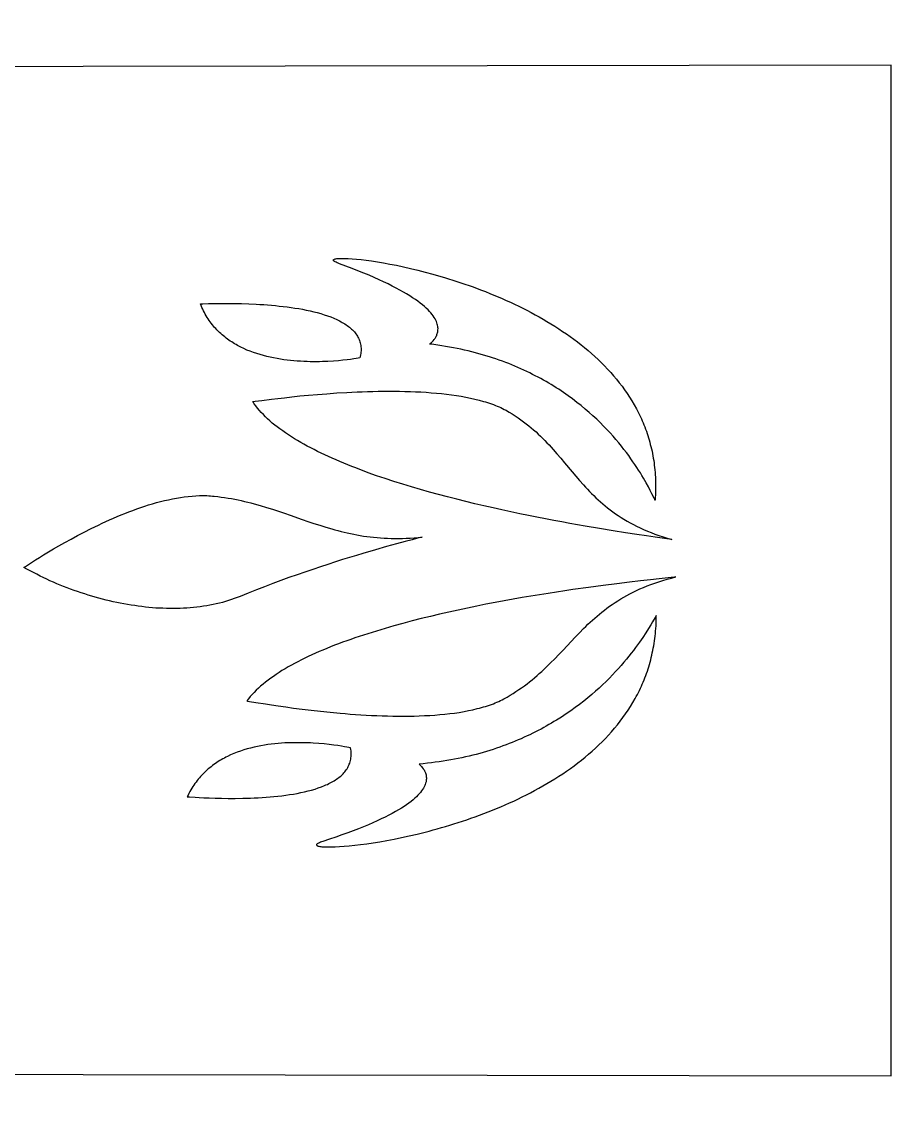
# Model space of a CAD drawing. Extents: x 3.2 to 84.5, y 37.4 to 61.3.
# Drawn here: x 75.75 to 84.46, y 37.45 to 48.45 of the extents above; entities that cross this region are included whole.
import ezdxf

# ---------------------------------------------------------------- set-up
doc = ezdxf.new("R2010")
doc.units = 0
doc.layers.add('IMPORT_-_LAMP', color=18, linetype='CONTINUOUS')

msp = doc.modelspace()

# ---------------------------------------------------------------- linework, layer by layer
at = {"layer": 'IMPORT_-_LAMP'}
for points in [[(3.465, 37.448), (23.465, 37.448), (23.715, 37.448), (23.715, 37.916), (43.965, 37.916), (43.965, 37.448), (64.214, 37.448), (64.214, 37.916), (84.465, 37.88), (84.465, 48.016), (64.214, 47.98), (64.215, 48.448), (43.965, 48.448), (43.965, 47.98), (23.715, 47.98), (23.715, 48.448), (3.465, 48.448), (3.465, 45.148), (3.465, 40.748)], [(79.839, 45.218), (79.839, 45.218), (79.84, 45.219), (79.843, 45.223), (79.856, 45.234), (79.864, 45.242), (79.873, 45.251), (79.883, 45.263), (79.887, 45.269), (79.892, 45.275), (79.897, 45.282), (79.901, 45.289), (79.905, 45.297), (79.909, 45.305), (79.912, 45.314), (79.915, 45.323), (79.918, 45.332), (79.92, 45.341), (79.922, 45.351), (79.922, 45.362), (79.923, 45.373), (79.922, 45.384), (79.921, 45.395), (79.918, 45.407), (79.915, 45.419), (79.911, 45.432), (79.906, 45.445), (79.9, 45.458), (79.893, 45.472), (79.884, 45.486), (79.874, 45.5), (79.863, 45.515), (79.851, 45.53), (79.837, 45.546), (79.822, 45.562), (79.805, 45.578), (79.786, 45.595), (79.766, 45.612), (79.744, 45.629), (79.721, 45.647), (79.696, 45.665), (79.668, 45.683), (79.639, 45.702), (79.608, 45.721), (79.575, 45.74), (79.54, 45.76), (79.503, 45.78), (79.463, 45.8), (79.421, 45.821), (79.377, 45.842), (79.331, 45.864), (79.282, 45.885), (79.231, 45.908), (79.177, 45.93), (79.12, 45.953), (79.061, 45.976), (78.999, 45.999), (78.935, 46.023), (78.922, 46.028), (78.91, 46.033), (78.9, 46.038), (78.892, 46.042), (78.885, 46.046), (78.88, 46.05), (78.876, 46.054), (78.874, 46.057), (78.874, 46.059), (78.874, 46.06), (78.874, 46.062), (78.874, 46.063), (78.875, 46.064), (78.876, 46.066), (78.88, 46.068), (78.885, 46.07), (78.891, 46.072), (78.898, 46.074), (78.907, 46.075), (78.917, 46.077), (78.928, 46.077), (78.941, 46.078), (78.954, 46.078), (78.985, 46.078), (79.02, 46.077), (79.06, 46.074), (79.104, 46.071), (79.151, 46.066), (79.202, 46.059), (79.257, 46.052), (79.315, 46.043), (79.375, 46.032), (79.439, 46.021), (79.506, 46.008), (79.575, 45.993), (79.646, 45.977), (79.719, 45.959), (79.794, 45.94), (79.871, 45.919), (79.95, 45.897), (79.989, 45.885), (80.029, 45.873), (80.07, 45.86), (80.11, 45.847), (80.151, 45.834), (80.192, 45.82), (80.233, 45.805), (80.274, 45.791), (80.316, 45.775), (80.357, 45.76), (80.399, 45.744), (80.441, 45.727), (80.482, 45.71), (80.524, 45.692), (80.566, 45.674), (80.607, 45.656), (80.649, 45.637), (80.69, 45.618), (80.731, 45.598), (80.773, 45.577), (80.814, 45.557), (80.855, 45.535), (80.895, 45.513), (80.935, 45.491), (80.976, 45.468), (81.015, 45.445), (81.055, 45.421), (81.094, 45.397), (81.133, 45.372), (81.171, 45.346), (81.209, 45.321), (81.247, 45.294), (81.284, 45.267), (81.32, 45.24), (81.356, 45.211), (81.392, 45.183), (81.427, 45.154), (81.461, 45.124), (81.495, 45.094), (81.528, 45.063), (81.561, 45.031), (81.592, 44.999), (81.623, 44.967), (81.654, 44.934), (81.683, 44.9), (81.712, 44.866), (81.74, 44.831), (81.767, 44.796), (81.793, 44.759), (81.819, 44.723), (81.843, 44.686), (81.867, 44.648), (81.889, 44.609), (81.911, 44.57), (81.932, 44.53), (81.941, 44.51), (81.951, 44.49), (81.961, 44.47), (81.97, 44.449), (81.978, 44.428), (81.987, 44.408), (81.995, 44.387), (82.003, 44.365), (82.011, 44.344), (82.019, 44.323), (82.026, 44.301), (82.033, 44.279), (82.039, 44.257), (82.045, 44.235), (82.051, 44.213), (82.057, 44.19), (82.062, 44.168), (82.068, 44.145), (82.072, 44.122), (82.077, 44.099), (82.081, 44.075), (82.085, 44.052), (82.088, 44.028), (82.091, 44.004), (82.094, 43.981), (82.096, 43.956), (82.099, 43.932), (82.1, 43.908), (82.102, 43.883), (82.103, 43.858), (82.104, 43.833), (82.104, 43.808), (82.104, 43.783), (82.104, 43.757), (82.103, 43.732), (82.102, 43.706), (82.1, 43.68), (82.099, 43.654), (82.097, 43.655), (82.095, 43.659), (82.089, 43.672), (82.067, 43.717), (82.051, 43.749), (82.031, 43.786), (82.008, 43.828), (81.995, 43.851), (81.982, 43.875), (81.967, 43.9), (81.951, 43.926), (81.934, 43.953), (81.916, 43.981), (81.897, 44.01), (81.877, 44.039), (81.856, 44.069), (81.834, 44.1), (81.811, 44.131), (81.786, 44.163), (81.761, 44.195), (81.734, 44.228), (81.706, 44.261), (81.677, 44.295), (81.647, 44.329), (81.615, 44.363), (81.582, 44.397), (81.548, 44.431), (81.513, 44.465), (81.476, 44.499), (81.438, 44.533), (81.398, 44.567), (81.357, 44.601), (81.315, 44.634), (81.272, 44.668), (81.227, 44.7), (81.204, 44.717), (81.18, 44.733), (81.156, 44.749), (81.132, 44.765), (81.108, 44.781), (81.083, 44.796), (81.058, 44.812), (81.032, 44.827), (81.006, 44.842), (80.979, 44.857), (80.953, 44.872), (80.925, 44.887), (80.898, 44.901), (80.87, 44.915), (80.842, 44.93), (80.813, 44.943), (80.784, 44.957), (80.754, 44.97), (80.724, 44.984), (80.694, 44.997), (80.663, 45.009), (80.632, 45.022), (80.601, 45.034), (80.569, 45.046), (80.536, 45.058), (80.503, 45.069), (80.47, 45.08), (80.437, 45.091), (80.403, 45.101), (80.368, 45.111), (80.333, 45.121), (80.298, 45.131), (80.262, 45.14), (80.226, 45.149), (80.189, 45.158), (80.152, 45.166), (80.115, 45.174), (80.077, 45.181), (80.038, 45.188), (79.999, 45.195), (79.96, 45.201), (79.92, 45.207), (79.88, 45.213)], [(79.839, 45.218), (79.839, 45.218), (79.84, 45.219), (79.843, 45.223), (79.856, 45.234), (79.864, 45.242), (79.873, 45.251), (79.883, 45.263), (79.887, 45.269), (79.892, 45.275), (79.897, 45.282), (79.901, 45.289), (79.905, 45.297), (79.909, 45.305), (79.912, 45.314), (79.915, 45.323), (79.918, 45.332), (79.92, 45.341), (79.922, 45.351), (79.922, 45.362), (79.923, 45.373), (79.922, 45.384), (79.921, 45.395), (79.918, 45.407), (79.915, 45.419), (79.911, 45.432), (79.906, 45.445), (79.9, 45.458), (79.893, 45.472), (79.884, 45.486), (79.874, 45.5), (79.863, 45.515), (79.851, 45.53), (79.837, 45.546), (79.822, 45.562), (79.805, 45.578), (79.786, 45.595), (79.766, 45.612), (79.744, 45.629), (79.721, 45.647), (79.696, 45.665), (79.668, 45.683), (79.639, 45.702), (79.608, 45.721), (79.575, 45.74), (79.54, 45.76), (79.503, 45.78), (79.463, 45.8), (79.421, 45.821), (79.377, 45.842), (79.331, 45.864), (79.282, 45.885), (79.231, 45.908), (79.177, 45.93), (79.12, 45.953), (79.061, 45.976), (78.999, 45.999), (78.935, 46.023), (78.922, 46.028), (78.91, 46.033), (78.9, 46.038), (78.892, 46.042), (78.885, 46.046), (78.88, 46.05), (78.876, 46.054), (78.874, 46.057), (78.874, 46.059), (78.874, 46.06), (78.874, 46.062), (78.874, 46.063), (78.875, 46.064), (78.876, 46.066), (78.88, 46.068), (78.885, 46.07), (78.891, 46.072), (78.898, 46.074), (78.907, 46.075), (78.917, 46.077), (78.928, 46.077), (78.941, 46.078), (78.954, 46.078), (78.985, 46.078), (79.02, 46.077), (79.06, 46.074), (79.104, 46.071), (79.151, 46.066), (79.202, 46.059), (79.257, 46.052), (79.315, 46.043), (79.375, 46.032), (79.439, 46.021), (79.506, 46.008), (79.575, 45.993), (79.646, 45.977), (79.719, 45.959), (79.794, 45.94), (79.871, 45.919), (79.95, 45.897), (79.989, 45.885), (80.029, 45.873), (80.07, 45.86), (80.11, 45.847), (80.151, 45.834), (80.192, 45.82), (80.233, 45.805), (80.274, 45.791), (80.316, 45.775), (80.357, 45.76), (80.399, 45.744), (80.441, 45.727), (80.482, 45.71), (80.524, 45.692), (80.566, 45.674), (80.607, 45.656), (80.649, 45.637), (80.69, 45.618), (80.731, 45.598), (80.773, 45.577), (80.814, 45.557), (80.855, 45.535), (80.895, 45.513), (80.935, 45.491), (80.976, 45.468), (81.015, 45.445), (81.055, 45.421), (81.094, 45.397), (81.133, 45.372), (81.171, 45.346), (81.209, 45.321), (81.247, 45.294), (81.284, 45.267), (81.32, 45.24), (81.356, 45.211), (81.392, 45.183), (81.427, 45.154), (81.461, 45.124), (81.495, 45.094), (81.528, 45.063), (81.561, 45.031), (81.592, 44.999), (81.623, 44.967), (81.654, 44.934), (81.683, 44.9), (81.712, 44.866), (81.74, 44.831), (81.767, 44.796), (81.793, 44.759), (81.819, 44.723), (81.843, 44.686), (81.867, 44.648), (81.889, 44.609), (81.911, 44.57), (81.932, 44.53), (81.941, 44.51), (81.951, 44.49), (81.961, 44.47), (81.97, 44.449), (81.978, 44.428), (81.987, 44.408), (81.995, 44.387), (82.003, 44.365), (82.011, 44.344), (82.019, 44.323), (82.026, 44.301), (82.033, 44.279), (82.039, 44.257), (82.045, 44.235), (82.051, 44.213), (82.057, 44.19), (82.062, 44.168), (82.068, 44.145), (82.072, 44.122), (82.077, 44.099), (82.081, 44.075), (82.085, 44.052), (82.088, 44.028), (82.091, 44.004), (82.094, 43.981), (82.096, 43.956), (82.099, 43.932), (82.1, 43.908), (82.102, 43.883), (82.103, 43.858), (82.104, 43.833), (82.104, 43.808), (82.104, 43.783), (82.104, 43.757), (82.103, 43.732), (82.102, 43.706), (82.1, 43.68), (82.099, 43.654), (82.097, 43.655), (82.095, 43.659), (82.089, 43.672), (82.067, 43.717), (82.051, 43.749), (82.031, 43.786), (82.008, 43.828), (81.995, 43.851), (81.982, 43.875), (81.967, 43.9), (81.951, 43.926), (81.934, 43.953), (81.916, 43.981), (81.897, 44.01), (81.877, 44.039), (81.856, 44.069), (81.834, 44.1), (81.811, 44.131), (81.786, 44.163), (81.761, 44.195), (81.734, 44.228), (81.706, 44.261), (81.677, 44.295), (81.647, 44.329), (81.615, 44.363), (81.582, 44.397), (81.548, 44.431), (81.513, 44.465), (81.476, 44.499), (81.438, 44.533), (81.398, 44.567), (81.357, 44.601), (81.315, 44.634), (81.272, 44.668), (81.227, 44.7), (81.204, 44.717), (81.18, 44.733), (81.156, 44.749), (81.132, 44.765), (81.108, 44.781), (81.083, 44.796), (81.058, 44.812), (81.032, 44.827), (81.006, 44.842), (80.979, 44.857), (80.953, 44.872), (80.925, 44.887), (80.898, 44.901), (80.87, 44.915), (80.842, 44.93), (80.813, 44.943), (80.784, 44.957), (80.754, 44.97), (80.724, 44.984), (80.694, 44.997), (80.663, 45.009), (80.632, 45.022), (80.601, 45.034), (80.569, 45.046), (80.536, 45.058), (80.503, 45.069), (80.47, 45.08), (80.437, 45.091), (80.403, 45.101), (80.368, 45.111), (80.333, 45.121), (80.298, 45.131), (80.262, 45.14), (80.226, 45.149), (80.189, 45.158), (80.152, 45.166), (80.115, 45.174), (80.077, 45.181), (80.038, 45.188), (79.999, 45.195), (79.96, 45.201), (79.92, 45.207), (79.88, 45.213)], [(77.541, 45.622), (77.548, 45.622), (77.564, 45.622), (77.621, 45.624), (77.662, 45.625), (77.709, 45.626), (77.763, 45.626), (77.821, 45.626), (77.885, 45.625), (77.953, 45.624), (78.024, 45.622), (78.098, 45.618), (78.136, 45.616), (78.175, 45.614), (78.213, 45.611), (78.252, 45.608), (78.292, 45.604), (78.331, 45.6), (78.37, 45.596), (78.41, 45.591), (78.449, 45.586), (78.488, 45.58), (78.526, 45.574), (78.565, 45.567), (78.602, 45.559), (78.64, 45.551), (78.676, 45.543), (78.712, 45.534), (78.747, 45.524), (78.781, 45.513), (78.815, 45.502), (78.847, 45.49), (78.878, 45.478), (78.908, 45.465), (78.922, 45.458), (78.936, 45.451), (78.95, 45.443), (78.963, 45.436), (78.976, 45.428), (78.989, 45.42), (79.001, 45.412), (79.013, 45.404), (79.024, 45.396), (79.035, 45.387), (79.046, 45.378), (79.056, 45.369), (79.066, 45.36), (79.075, 45.35), (79.084, 45.34), (79.092, 45.33), (79.1, 45.32), (79.107, 45.309), (79.114, 45.299), (79.12, 45.288), (79.126, 45.277), (79.131, 45.265), (79.135, 45.254), (79.139, 45.242), (79.143, 45.23), (79.146, 45.217), (79.148, 45.205), (79.15, 45.192), (79.151, 45.179), (79.151, 45.165), (79.151, 45.152), (79.15, 45.138), (79.148, 45.124), (79.146, 45.109), (79.143, 45.094), (79.14, 45.079), (79.122, 45.076), (79.102, 45.073), (79.077, 45.069), (79.046, 45.065), (79.01, 45.061), (78.969, 45.056), (78.923, 45.052), (78.873, 45.048), (78.819, 45.045), (78.763, 45.043), (78.733, 45.042), (78.703, 45.042), (78.672, 45.042), (78.641, 45.042), (78.609, 45.043), (78.577, 45.044), (78.544, 45.046), (78.511, 45.048), (78.478, 45.051), (78.444, 45.054), (78.41, 45.058), (78.376, 45.062), (78.342, 45.067), (78.308, 45.073), (78.274, 45.079), (78.24, 45.087), (78.206, 45.095), (78.172, 45.103), (78.138, 45.113), (78.105, 45.123), (78.072, 45.134), (78.039, 45.146), (78.007, 45.159), (77.975, 45.173), (77.944, 45.188), (77.913, 45.204), (77.898, 45.213), (77.883, 45.222), (77.869, 45.23), (77.854, 45.24), (77.839, 45.249), (77.825, 45.259), (77.811, 45.269), (77.797, 45.279), (77.784, 45.29), (77.77, 45.301), (77.757, 45.312), (77.744, 45.323), (77.731, 45.335), (77.719, 45.347), (77.706, 45.36), (77.694, 45.373), (77.683, 45.386), (77.671, 45.399), (77.66, 45.413), (77.649, 45.427), (77.638, 45.441), (77.628, 45.456), (77.618, 45.471), (77.608, 45.486), (77.598, 45.502), (77.589, 45.518), (77.58, 45.535), (77.572, 45.551), (77.564, 45.569), (77.556, 45.586), (77.548, 45.604)], [(78.064, 44.642), (78.072, 44.643), (78.09, 44.645), (78.155, 44.654), (78.254, 44.666), (78.315, 44.674), (78.384, 44.681), (78.458, 44.69), (78.538, 44.698), (78.624, 44.706), (78.714, 44.714), (78.809, 44.721), (78.907, 44.728), (79.008, 44.734), (79.059, 44.737), (79.111, 44.739), (79.163, 44.741), (79.216, 44.743), (79.269, 44.744), (79.323, 44.745), (79.376, 44.746), (79.43, 44.746), (79.484, 44.746), (79.537, 44.745), (79.591, 44.744), (79.645, 44.743), (79.698, 44.741), (79.751, 44.738), (79.803, 44.735), (79.855, 44.731), (79.907, 44.727), (79.958, 44.722), (80.008, 44.716), (80.058, 44.71), (80.106, 44.703), (80.154, 44.695), (80.201, 44.686), (80.247, 44.677), (80.292, 44.667), (80.336, 44.656), (80.378, 44.644), (80.399, 44.638), (80.42, 44.632), (80.44, 44.625), (80.459, 44.618), (80.479, 44.611), (80.498, 44.604), (80.516, 44.596), (80.535, 44.589), (80.553, 44.581), (80.57, 44.572), (80.587, 44.564), (80.604, 44.555), (80.62, 44.546), (80.636, 44.537), (80.666, 44.518), (80.696, 44.499), (80.725, 44.479), (80.753, 44.46), (80.78, 44.44), (80.806, 44.419), (80.832, 44.399), (80.857, 44.378), (80.881, 44.358), (80.905, 44.337), (80.928, 44.315), (80.95, 44.294), (80.972, 44.272), (80.994, 44.251), (81.015, 44.229), (81.036, 44.207), (81.076, 44.163), (81.115, 44.118), (81.153, 44.074), (81.191, 44.029), (81.266, 43.939), (81.303, 43.894), (81.341, 43.85), (81.38, 43.806), (81.4, 43.784), (81.421, 43.763), (81.441, 43.741), (81.462, 43.72), (81.484, 43.699), (81.505, 43.678), (81.528, 43.657), (81.551, 43.636), (81.574, 43.616), (81.598, 43.596), (81.623, 43.576), (81.649, 43.556), (81.675, 43.536), (81.702, 43.517), (81.729, 43.499), (81.758, 43.48), (81.787, 43.462), (81.818, 43.444), (81.849, 43.426), (81.881, 43.409), (81.914, 43.392), (81.949, 43.376), (81.984, 43.36), (82.021, 43.344), (82.058, 43.329), (82.097, 43.314), (82.137, 43.3), (82.179, 43.286), (82.221, 43.272), (82.265, 43.259), (82.251, 43.262), (82.218, 43.267), (82.098, 43.283), (82.014, 43.296), (81.915, 43.31), (81.803, 43.327), (81.679, 43.346), (81.543, 43.369), (81.398, 43.393), (81.244, 43.42), (81.164, 43.435), (81.082, 43.45), (80.999, 43.466), (80.914, 43.483), (80.828, 43.5), (80.741, 43.518), (80.653, 43.537), (80.563, 43.556), (80.474, 43.576), (80.383, 43.596), (80.292, 43.618), (80.201, 43.64), (80.11, 43.663), (80.019, 43.686), (79.928, 43.71), (79.837, 43.735), (79.747, 43.761), (79.657, 43.787), (79.568, 43.814), (79.48, 43.842), (79.393, 43.87), (79.307, 43.899), (79.222, 43.929), (79.181, 43.945), (79.139, 43.96), (79.098, 43.976), (79.058, 43.991), (79.018, 44.007), (78.978, 44.024), (78.939, 44.04), (78.9, 44.057), (78.862, 44.073), (78.825, 44.09), (78.788, 44.107), (78.751, 44.125), (78.715, 44.142), (78.68, 44.16), (78.646, 44.178), (78.612, 44.196), (78.578, 44.214), (78.546, 44.232), (78.514, 44.251), (78.482, 44.27), (78.452, 44.289), (78.422, 44.308), (78.393, 44.327), (78.365, 44.347), (78.338, 44.367), (78.311, 44.387), (78.286, 44.407), (78.261, 44.427), (78.237, 44.448), (78.214, 44.469), (78.192, 44.49), (78.171, 44.511), (78.15, 44.532), (78.131, 44.554), (78.113, 44.576), (78.096, 44.598), (78.079, 44.62)], [(78.064, 44.642), (78.072, 44.643), (78.09, 44.645), (78.155, 44.654), (78.254, 44.666), (78.315, 44.674), (78.384, 44.681), (78.458, 44.69), (78.538, 44.698), (78.624, 44.706), (78.714, 44.714), (78.809, 44.721), (78.907, 44.728), (79.008, 44.734), (79.059, 44.737), (79.111, 44.739), (79.163, 44.741), (79.216, 44.743), (79.269, 44.744), (79.323, 44.745), (79.376, 44.746), (79.43, 44.746), (79.484, 44.746), (79.537, 44.745), (79.591, 44.744), (79.645, 44.743), (79.698, 44.741), (79.751, 44.738), (79.803, 44.735), (79.855, 44.731), (79.907, 44.727), (79.958, 44.722), (80.008, 44.716), (80.058, 44.71), (80.106, 44.703), (80.154, 44.695), (80.201, 44.686), (80.247, 44.677), (80.292, 44.667), (80.336, 44.656), (80.378, 44.644), (80.399, 44.638), (80.42, 44.632), (80.44, 44.625), (80.459, 44.618), (80.479, 44.611), (80.498, 44.604), (80.516, 44.596), (80.535, 44.589), (80.553, 44.581), (80.57, 44.572), (80.587, 44.564), (80.604, 44.555), (80.62, 44.546), (80.636, 44.537), (80.666, 44.518), (80.696, 44.499), (80.725, 44.479), (80.753, 44.46), (80.78, 44.44), (80.806, 44.419), (80.832, 44.399), (80.857, 44.378), (80.881, 44.358), (80.905, 44.337), (80.928, 44.315), (80.95, 44.294), (80.972, 44.272), (80.994, 44.251), (81.015, 44.229), (81.036, 44.207), (81.076, 44.163), (81.115, 44.118), (81.153, 44.074), (81.191, 44.029), (81.266, 43.939), (81.303, 43.894), (81.341, 43.85), (81.38, 43.806), (81.4, 43.784), (81.421, 43.763), (81.441, 43.741), (81.462, 43.72), (81.484, 43.699), (81.505, 43.678), (81.528, 43.657), (81.551, 43.636), (81.574, 43.616), (81.598, 43.596), (81.623, 43.576), (81.649, 43.556), (81.675, 43.536), (81.702, 43.517), (81.729, 43.499), (81.758, 43.48), (81.787, 43.462), (81.818, 43.444), (81.849, 43.426), (81.881, 43.409), (81.914, 43.392), (81.949, 43.376), (81.984, 43.36), (82.021, 43.344), (82.058, 43.329), (82.097, 43.314), (82.137, 43.3), (82.179, 43.286), (82.221, 43.272), (82.265, 43.259), (82.251, 43.262), (82.218, 43.267), (82.098, 43.283), (82.014, 43.296), (81.915, 43.31), (81.803, 43.327), (81.679, 43.346), (81.543, 43.369), (81.398, 43.393), (81.244, 43.42), (81.164, 43.435), (81.082, 43.45), (80.999, 43.466), (80.914, 43.483), (80.828, 43.5), (80.741, 43.518), (80.653, 43.537), (80.563, 43.556), (80.474, 43.576), (80.383, 43.596), (80.292, 43.618), (80.201, 43.64), (80.11, 43.663), (80.019, 43.686), (79.928, 43.71), (79.837, 43.735), (79.747, 43.761), (79.657, 43.787), (79.568, 43.814), (79.48, 43.842), (79.393, 43.87), (79.307, 43.899), (79.222, 43.929), (79.181, 43.945), (79.139, 43.96), (79.098, 43.976), (79.058, 43.991), (79.018, 44.007), (78.978, 44.024), (78.939, 44.04), (78.9, 44.057), (78.862, 44.073), (78.825, 44.09), (78.788, 44.107), (78.751, 44.125), (78.715, 44.142), (78.68, 44.16), (78.646, 44.178), (78.612, 44.196), (78.578, 44.214), (78.546, 44.232), (78.514, 44.251), (78.482, 44.27), (78.452, 44.289), (78.422, 44.308), (78.393, 44.327), (78.365, 44.347), (78.338, 44.367), (78.311, 44.387), (78.286, 44.407), (78.261, 44.427), (78.237, 44.448), (78.214, 44.469), (78.192, 44.49), (78.171, 44.511), (78.15, 44.532), (78.131, 44.554), (78.113, 44.576), (78.096, 44.598), (78.079, 44.62)], [(75.769, 42.979), (75.774, 42.982), (75.785, 42.989), (75.825, 43.015), (75.887, 43.055), (75.926, 43.079), (75.968, 43.105), (76.016, 43.134), (76.067, 43.164), (76.122, 43.196), (76.181, 43.23), (76.243, 43.264), (76.308, 43.299), (76.375, 43.334), (76.445, 43.369), (76.481, 43.387), (76.518, 43.404), (76.554, 43.422), (76.592, 43.439), (76.629, 43.456), (76.668, 43.473), (76.706, 43.489), (76.745, 43.505), (76.784, 43.521), (76.823, 43.536), (76.862, 43.551), (76.902, 43.565), (76.942, 43.579), (76.982, 43.592), (77.021, 43.605), (77.061, 43.617), (77.101, 43.629), (77.141, 43.639), (77.181, 43.649), (77.221, 43.658), (77.261, 43.667), (77.3, 43.674), (77.339, 43.681), (77.378, 43.687), (77.417, 43.691), (77.456, 43.695), (77.494, 43.698), (77.531, 43.699), (77.569, 43.7), (77.606, 43.699), (77.624, 43.698), (77.642, 43.697), (77.66, 43.695), (77.678, 43.694), (77.714, 43.69), (77.749, 43.685), (77.783, 43.68), (77.817, 43.675), (77.851, 43.669), (77.885, 43.662), (77.918, 43.656), (77.95, 43.649), (77.983, 43.641), (78.015, 43.634), (78.047, 43.626), (78.078, 43.617), (78.14, 43.6), (78.202, 43.581), (78.263, 43.562), (78.323, 43.543), (78.382, 43.523), (78.441, 43.502), (78.559, 43.461), (78.618, 43.441), (78.678, 43.421), (78.737, 43.402), (78.797, 43.383), (78.858, 43.365), (78.889, 43.357), (78.919, 43.348), (78.95, 43.34), (78.982, 43.333), (79.013, 43.325), (79.045, 43.318), (79.077, 43.312), (79.109, 43.306), (79.142, 43.3), (79.175, 43.294), (79.208, 43.29), (79.242, 43.285), (79.276, 43.281), (79.311, 43.278), (79.346, 43.275), (79.381, 43.272), (79.417, 43.271), (79.453, 43.269), (79.49, 43.269), (79.528, 43.269), (79.565, 43.27), (79.604, 43.271), (79.643, 43.273), (79.682, 43.276), (79.723, 43.279), (79.763, 43.284), (79.715, 43.271), (79.663, 43.257), (79.593, 43.239), (79.507, 43.216), (79.407, 43.188), (79.295, 43.156), (79.17, 43.119), (79.105, 43.099), (79.036, 43.078), (78.966, 43.057), (78.894, 43.034), (78.819, 43.01), (78.744, 42.985), (78.667, 42.959), (78.588, 42.933), (78.509, 42.905), (78.428, 42.877), (78.347, 42.847), (78.266, 42.817), (78.184, 42.786), (78.102, 42.754), (78.02, 42.722), (77.938, 42.688), (77.909, 42.677), (77.88, 42.666), (77.851, 42.656), (77.821, 42.646), (77.791, 42.637), (77.761, 42.628), (77.73, 42.62), (77.698, 42.613), (77.667, 42.606), (77.635, 42.6), (77.603, 42.594), (77.571, 42.589), (77.538, 42.584), (77.505, 42.58), (77.472, 42.577), (77.439, 42.574), (77.405, 42.571), (77.371, 42.569), (77.337, 42.568), (77.303, 42.567), (77.268, 42.567), (77.234, 42.567), (77.199, 42.568), (77.164, 42.569), (77.129, 42.57), (77.094, 42.572), (77.059, 42.575), (77.023, 42.578), (76.988, 42.582), (76.952, 42.586), (76.916, 42.591), (76.881, 42.596), (76.845, 42.601), (76.809, 42.607), (76.773, 42.613), (76.737, 42.62), (76.701, 42.628), (76.665, 42.635), (76.63, 42.644), (76.594, 42.652), (76.558, 42.661), (76.522, 42.671), (76.486, 42.681), (76.451, 42.691), (76.415, 42.702), (76.38, 42.713), (76.344, 42.724), (76.309, 42.736), (76.274, 42.749), (76.239, 42.762), (76.204, 42.775), (76.169, 42.788), (76.135, 42.802), (76.101, 42.816), (76.066, 42.831), (76.032, 42.846), (75.999, 42.861), (75.965, 42.877), (75.932, 42.893), (75.899, 42.91), (75.866, 42.927), (75.833, 42.944), (75.801, 42.961)], [(75.769, 42.979), (75.774, 42.982), (75.785, 42.989), (75.825, 43.015), (75.887, 43.055), (75.926, 43.079), (75.968, 43.105), (76.016, 43.134), (76.067, 43.164), (76.122, 43.196), (76.181, 43.23), (76.243, 43.264), (76.308, 43.299), (76.375, 43.334), (76.445, 43.369), (76.481, 43.387), (76.518, 43.404), (76.554, 43.422), (76.592, 43.439), (76.629, 43.456), (76.668, 43.473), (76.706, 43.489), (76.745, 43.505), (76.784, 43.521), (76.823, 43.536), (76.862, 43.551), (76.902, 43.565), (76.942, 43.579), (76.982, 43.592), (77.021, 43.605), (77.061, 43.617), (77.101, 43.629), (77.141, 43.639), (77.181, 43.649), (77.221, 43.658), (77.261, 43.667), (77.3, 43.674), (77.339, 43.681), (77.378, 43.687), (77.417, 43.691), (77.456, 43.695), (77.494, 43.698), (77.531, 43.699), (77.569, 43.7), (77.606, 43.699), (77.624, 43.698), (77.642, 43.697), (77.66, 43.695), (77.678, 43.694), (77.714, 43.69), (77.749, 43.685), (77.783, 43.68), (77.817, 43.675), (77.851, 43.669), (77.885, 43.662), (77.918, 43.656), (77.95, 43.649), (77.983, 43.641), (78.015, 43.634), (78.047, 43.626), (78.078, 43.617), (78.14, 43.6), (78.202, 43.581), (78.263, 43.562), (78.323, 43.543), (78.382, 43.523), (78.441, 43.502), (78.559, 43.461), (78.618, 43.441), (78.678, 43.421), (78.737, 43.402), (78.797, 43.383), (78.858, 43.365), (78.889, 43.357), (78.919, 43.348), (78.95, 43.34), (78.982, 43.333), (79.013, 43.325), (79.045, 43.318), (79.077, 43.312), (79.109, 43.306), (79.142, 43.3), (79.175, 43.294), (79.208, 43.29), (79.242, 43.285), (79.276, 43.281), (79.311, 43.278), (79.346, 43.275), (79.381, 43.272), (79.417, 43.271), (79.453, 43.269), (79.49, 43.269), (79.528, 43.269), (79.565, 43.27), (79.604, 43.271), (79.643, 43.273), (79.682, 43.276), (79.723, 43.279), (79.763, 43.284), (79.715, 43.271), (79.663, 43.257), (79.593, 43.239), (79.507, 43.216), (79.407, 43.188), (79.295, 43.156), (79.17, 43.119), (79.105, 43.099), (79.036, 43.078), (78.966, 43.057), (78.894, 43.034), (78.819, 43.01), (78.744, 42.985), (78.667, 42.959), (78.588, 42.933), (78.509, 42.905), (78.428, 42.877), (78.347, 42.847), (78.266, 42.817), (78.184, 42.786), (78.102, 42.754), (78.02, 42.722), (77.938, 42.688), (77.909, 42.677), (77.88, 42.666), (77.851, 42.656), (77.821, 42.646), (77.791, 42.637), (77.761, 42.628), (77.73, 42.62), (77.698, 42.613), (77.667, 42.606), (77.635, 42.6), (77.603, 42.594), (77.571, 42.589), (77.538, 42.584), (77.505, 42.58), (77.472, 42.577), (77.439, 42.574), (77.405, 42.571), (77.371, 42.569), (77.337, 42.568), (77.303, 42.567), (77.268, 42.567), (77.234, 42.567), (77.199, 42.568), (77.164, 42.569), (77.129, 42.57), (77.094, 42.572), (77.059, 42.575), (77.023, 42.578), (76.988, 42.582), (76.952, 42.586), (76.916, 42.591), (76.881, 42.596), (76.845, 42.601), (76.809, 42.607), (76.773, 42.613), (76.737, 42.62), (76.701, 42.628), (76.665, 42.635), (76.63, 42.644), (76.594, 42.652), (76.558, 42.661), (76.522, 42.671), (76.486, 42.681), (76.451, 42.691), (76.415, 42.702), (76.38, 42.713), (76.344, 42.724), (76.309, 42.736), (76.274, 42.749), (76.239, 42.762), (76.204, 42.775), (76.169, 42.788), (76.135, 42.802), (76.101, 42.816), (76.066, 42.831), (76.032, 42.846), (75.999, 42.861), (75.965, 42.877), (75.932, 42.893), (75.899, 42.91), (75.866, 42.927), (75.833, 42.944), (75.801, 42.961)], [(78.005, 41.64), (78.013, 41.639), (78.031, 41.636), (78.095, 41.626), (78.193, 41.61), (78.254, 41.601), (78.321, 41.591), (78.395, 41.58), (78.475, 41.569), (78.56, 41.558), (78.649, 41.548), (78.743, 41.537), (78.84, 41.527), (78.941, 41.518), (78.992, 41.514), (79.043, 41.509), (79.096, 41.506), (79.148, 41.502), (79.201, 41.499), (79.254, 41.496), (79.308, 41.494), (79.361, 41.492), (79.415, 41.49), (79.469, 41.489), (79.523, 41.488), (79.576, 41.488), (79.629, 41.489), (79.682, 41.489), (79.735, 41.491), (79.787, 41.493), (79.839, 41.496), (79.89, 41.499), (79.941, 41.503), (79.991, 41.508), (80.04, 41.513), (80.089, 41.519), (80.136, 41.526), (80.183, 41.534), (80.229, 41.543), (80.273, 41.552), (80.316, 41.563), (80.338, 41.568), (80.359, 41.574), (80.379, 41.58), (80.399, 41.586), (80.419, 41.592), (80.439, 41.599), (80.458, 41.606), (80.477, 41.613), (80.495, 41.621), (80.513, 41.628), (80.531, 41.636), (80.548, 41.644), (80.565, 41.653), (80.582, 41.661), (80.614, 41.679), (80.645, 41.697), (80.675, 41.716), (80.704, 41.735), (80.733, 41.754), (80.761, 41.773), (80.788, 41.793), (80.815, 41.812), (80.841, 41.832), (80.866, 41.853), (80.891, 41.873), (80.915, 41.894), (80.938, 41.915), (80.962, 41.935), (80.984, 41.957), (81.007, 41.978), (81.05, 42.021), (81.093, 42.064), (81.135, 42.107), (81.176, 42.151), (81.257, 42.238), (81.298, 42.281), (81.34, 42.324), (81.382, 42.367), (81.403, 42.388), (81.425, 42.409), (81.447, 42.43), (81.47, 42.45), (81.493, 42.471), (81.517, 42.491), (81.541, 42.511), (81.565, 42.531), (81.59, 42.551), (81.616, 42.57), (81.642, 42.589), (81.669, 42.608), (81.697, 42.626), (81.725, 42.645), (81.754, 42.663), (81.784, 42.68), (81.815, 42.697), (81.846, 42.714), (81.879, 42.731), (81.913, 42.747), (81.947, 42.763), (81.983, 42.778), (82.019, 42.793), (82.057, 42.807), (82.096, 42.821), (82.136, 42.835), (82.177, 42.848), (82.219, 42.86), (82.263, 42.872), (82.308, 42.884), (82.294, 42.882), (82.26, 42.878), (82.139, 42.865), (82.054, 42.856), (81.954, 42.845), (81.841, 42.832), (81.715, 42.816), (81.578, 42.799), (81.431, 42.779), (81.275, 42.757), (81.194, 42.745), (81.111, 42.732), (81.027, 42.719), (80.941, 42.705), (80.854, 42.691), (80.765, 42.676), (80.676, 42.66), (80.585, 42.644), (80.494, 42.627), (80.402, 42.609), (80.31, 42.591), (80.217, 42.571), (80.124, 42.552), (80.031, 42.531), (79.938, 42.51), (79.846, 42.488), (79.753, 42.466), (79.662, 42.442), (79.571, 42.418), (79.481, 42.393), (79.392, 42.368), (79.304, 42.341), (79.217, 42.314), (79.174, 42.301), (79.132, 42.286), (79.09, 42.272), (79.048, 42.258), (79.007, 42.243), (78.966, 42.228), (78.926, 42.213), (78.886, 42.198), (78.846, 42.182), (78.808, 42.167), (78.769, 42.151), (78.731, 42.135), (78.694, 42.119), (78.658, 42.102), (78.622, 42.085), (78.586, 42.068), (78.552, 42.051), (78.518, 42.034), (78.484, 42.016), (78.452, 41.999), (78.42, 41.981), (78.389, 41.962), (78.358, 41.944), (78.329, 41.925), (78.3, 41.906), (78.272, 41.887), (78.245, 41.868), (78.218, 41.848), (78.193, 41.829), (78.168, 41.809), (78.144, 41.788), (78.122, 41.768), (78.1, 41.747), (78.079, 41.726), (78.059, 41.705), (78.04, 41.684), (78.022, 41.662)], [(78.005, 41.64), (78.013, 41.639), (78.031, 41.636), (78.095, 41.626), (78.193, 41.61), (78.254, 41.601), (78.321, 41.591), (78.395, 41.58), (78.475, 41.569), (78.56, 41.558), (78.649, 41.548), (78.743, 41.537), (78.84, 41.527), (78.941, 41.518), (78.992, 41.514), (79.043, 41.509), (79.096, 41.506), (79.148, 41.502), (79.201, 41.499), (79.254, 41.496), (79.308, 41.494), (79.361, 41.492), (79.415, 41.49), (79.469, 41.489), (79.523, 41.488), (79.576, 41.488), (79.629, 41.489), (79.682, 41.489), (79.735, 41.491), (79.787, 41.493), (79.839, 41.496), (79.89, 41.499), (79.941, 41.503), (79.991, 41.508), (80.04, 41.513), (80.089, 41.519), (80.136, 41.526), (80.183, 41.534), (80.229, 41.543), (80.273, 41.552), (80.316, 41.563), (80.338, 41.568), (80.359, 41.574), (80.379, 41.58), (80.399, 41.586), (80.419, 41.592), (80.439, 41.599), (80.458, 41.606), (80.477, 41.613), (80.495, 41.621), (80.513, 41.628), (80.531, 41.636), (80.548, 41.644), (80.565, 41.653), (80.582, 41.661), (80.614, 41.679), (80.645, 41.697), (80.675, 41.716), (80.704, 41.735), (80.733, 41.754), (80.761, 41.773), (80.788, 41.793), (80.815, 41.812), (80.841, 41.832), (80.866, 41.853), (80.891, 41.873), (80.915, 41.894), (80.938, 41.915), (80.962, 41.935), (80.984, 41.957), (81.007, 41.978), (81.05, 42.021), (81.093, 42.064), (81.135, 42.107), (81.176, 42.151), (81.257, 42.238), (81.298, 42.281), (81.34, 42.324), (81.382, 42.367), (81.403, 42.388), (81.425, 42.409), (81.447, 42.43), (81.47, 42.45), (81.493, 42.471), (81.517, 42.491), (81.541, 42.511), (81.565, 42.531), (81.59, 42.551), (81.616, 42.57), (81.642, 42.589), (81.669, 42.608), (81.697, 42.626), (81.725, 42.645), (81.754, 42.663), (81.784, 42.68), (81.815, 42.697), (81.846, 42.714), (81.879, 42.731), (81.913, 42.747), (81.947, 42.763), (81.983, 42.778), (82.019, 42.793), (82.057, 42.807), (82.096, 42.821), (82.136, 42.835), (82.177, 42.848), (82.219, 42.86), (82.263, 42.872), (82.308, 42.884), (82.294, 42.882), (82.26, 42.878), (82.139, 42.865), (82.054, 42.856), (81.954, 42.845), (81.841, 42.832), (81.715, 42.816), (81.578, 42.799), (81.431, 42.779), (81.275, 42.757), (81.194, 42.745), (81.111, 42.732), (81.027, 42.719), (80.941, 42.705), (80.854, 42.691), (80.765, 42.676), (80.676, 42.66), (80.585, 42.644), (80.494, 42.627), (80.402, 42.609), (80.31, 42.591), (80.217, 42.571), (80.124, 42.552), (80.031, 42.531), (79.938, 42.51), (79.846, 42.488), (79.753, 42.466), (79.662, 42.442), (79.571, 42.418), (79.481, 42.393), (79.392, 42.368), (79.304, 42.341), (79.217, 42.314), (79.174, 42.301), (79.132, 42.286), (79.09, 42.272), (79.048, 42.258), (79.007, 42.243), (78.966, 42.228), (78.926, 42.213), (78.886, 42.198), (78.846, 42.182), (78.808, 42.167), (78.769, 42.151), (78.731, 42.135), (78.694, 42.119), (78.658, 42.102), (78.622, 42.085), (78.586, 42.068), (78.552, 42.051), (78.518, 42.034), (78.484, 42.016), (78.452, 41.999), (78.42, 41.981), (78.389, 41.962), (78.358, 41.944), (78.329, 41.925), (78.3, 41.906), (78.272, 41.887), (78.245, 41.868), (78.218, 41.848), (78.193, 41.829), (78.168, 41.809), (78.144, 41.788), (78.122, 41.768), (78.1, 41.747), (78.079, 41.726), (78.059, 41.705), (78.04, 41.684), (78.022, 41.662)], [(79.734, 41.007), (79.734, 41.007), (79.734, 41.006), (79.737, 41.002), (79.749, 40.991), (79.757, 40.983), (79.765, 40.973), (79.774, 40.961), (79.778, 40.955), (79.782, 40.948), (79.786, 40.941), (79.79, 40.934), (79.793, 40.926), (79.797, 40.918), (79.799, 40.909), (79.802, 40.9), (79.804, 40.891), (79.805, 40.881), (79.806, 40.871), (79.806, 40.861), (79.805, 40.85), (79.804, 40.839), (79.802, 40.828), (79.798, 40.816), (79.794, 40.804), (79.789, 40.791), (79.783, 40.778), (79.776, 40.765), (79.768, 40.752), (79.758, 40.738), (79.747, 40.724), (79.735, 40.71), (79.721, 40.695), (79.706, 40.68), (79.69, 40.664), (79.672, 40.649), (79.652, 40.633), (79.631, 40.616), (79.607, 40.6), (79.583, 40.583), (79.556, 40.566), (79.527, 40.548), (79.497, 40.531), (79.464, 40.513), (79.43, 40.494), (79.393, 40.476), (79.354, 40.457), (79.313, 40.438), (79.27, 40.418), (79.224, 40.399), (79.176, 40.379), (79.126, 40.359), (79.073, 40.338), (79.017, 40.318), (78.959, 40.297), (78.898, 40.276), (78.835, 40.254), (78.769, 40.232), (78.755, 40.228), (78.743, 40.224), (78.733, 40.219), (78.724, 40.215), (78.717, 40.211), (78.712, 40.208), (78.708, 40.204), (78.705, 40.201), (78.705, 40.199), (78.704, 40.198), (78.704, 40.196), (78.705, 40.195), (78.706, 40.193), (78.707, 40.192), (78.71, 40.189), (78.715, 40.187), (78.721, 40.185), (78.728, 40.183), (78.737, 40.181), (78.747, 40.18), (78.758, 40.179), (78.77, 40.178), (78.784, 40.177), (78.815, 40.176), (78.85, 40.176), (78.89, 40.177), (78.933, 40.18), (78.981, 40.183), (79.033, 40.188), (79.088, 40.194), (79.146, 40.201), (79.208, 40.209), (79.272, 40.219), (79.34, 40.229), (79.41, 40.242), (79.482, 40.256), (79.557, 40.271), (79.633, 40.287), (79.712, 40.306), (79.792, 40.325), (79.832, 40.336), (79.873, 40.347), (79.915, 40.358), (79.956, 40.37), (79.998, 40.382), (80.04, 40.395), (80.082, 40.408), (80.124, 40.421), (80.167, 40.435), (80.21, 40.449), (80.252, 40.464), (80.295, 40.479), (80.338, 40.495), (80.381, 40.511), (80.424, 40.528), (80.467, 40.545), (80.51, 40.562), (80.553, 40.58), (80.596, 40.599), (80.638, 40.618), (80.681, 40.637), (80.723, 40.657), (80.766, 40.678), (80.808, 40.698), (80.849, 40.72), (80.891, 40.742), (80.932, 40.765), (80.973, 40.788), (81.014, 40.811), (81.054, 40.835), (81.094, 40.86), (81.134, 40.885), (81.173, 40.911), (81.211, 40.937), (81.249, 40.964), (81.287, 40.991), (81.324, 41.019), (81.361, 41.048), (81.397, 41.077), (81.432, 41.107), (81.467, 41.137), (81.501, 41.168), (81.535, 41.2), (81.568, 41.232), (81.6, 41.264), (81.631, 41.298), (81.662, 41.331), (81.692, 41.366), (81.721, 41.401), (81.749, 41.437), (81.776, 41.473), (81.803, 41.51), (81.828, 41.548), (81.853, 41.586), (81.876, 41.625), (81.899, 41.665), (81.91, 41.685), (81.921, 41.705), (81.931, 41.726), (81.941, 41.746), (81.951, 41.767), (81.961, 41.788), (81.97, 41.809), (81.979, 41.83), (81.988, 41.852), (81.997, 41.873), (82.005, 41.895), (82.013, 41.917), (82.021, 41.939), (82.028, 41.961), (82.035, 41.984), (82.042, 42.006), (82.048, 42.029), (82.055, 42.052), (82.061, 42.075), (82.066, 42.098), (82.071, 42.122), (82.076, 42.145), (82.081, 42.169), (82.085, 42.193), (82.089, 42.217), (82.093, 42.242), (82.096, 42.266), (82.099, 42.291), (82.102, 42.316), (82.104, 42.341), (82.106, 42.366), (82.108, 42.392), (82.109, 42.418), (82.11, 42.443), (82.111, 42.469), (82.111, 42.496), (82.109, 42.494), (82.107, 42.49), (82.1, 42.478), (82.074, 42.434), (82.056, 42.402), (82.033, 42.366), (82.007, 42.324), (81.977, 42.278), (81.96, 42.254), (81.942, 42.228), (81.923, 42.202), (81.903, 42.175), (81.882, 42.147), (81.86, 42.118), (81.837, 42.089), (81.812, 42.059), (81.787, 42.028), (81.76, 41.997), (81.732, 41.965), (81.702, 41.934), (81.672, 41.901), (81.64, 41.869), (81.607, 41.836), (81.573, 41.803), (81.538, 41.77), (81.501, 41.737), (81.463, 41.704), (81.424, 41.672), (81.383, 41.639), (81.341, 41.606), (81.298, 41.574), (81.253, 41.542), (81.207, 41.51), (81.159, 41.479), (81.11, 41.448), (81.085, 41.433), (81.06, 41.417), (81.034, 41.403), (81.008, 41.388), (80.982, 41.373), (80.955, 41.359), (80.928, 41.344), (80.9, 41.33), (80.872, 41.316), (80.844, 41.302), (80.816, 41.289), (80.787, 41.276), (80.757, 41.262), (80.727, 41.25), (80.697, 41.237), (80.667, 41.224), (80.636, 41.212), (80.605, 41.2), (80.573, 41.189), (80.541, 41.177), (80.508, 41.166), (80.476, 41.155), (80.442, 41.145), (80.409, 41.134), (80.375, 41.124), (80.34, 41.115), (80.305, 41.105), (80.27, 41.096), (80.235, 41.088), (80.199, 41.079), (80.162, 41.071), (80.125, 41.063), (80.088, 41.056), (80.05, 41.049), (80.012, 41.043), (79.974, 41.036), (79.935, 41.03), (79.895, 41.025), (79.856, 41.02), (79.816, 41.015), (79.775, 41.011)], [(79.734, 41.007), (79.734, 41.007), (79.734, 41.006), (79.737, 41.002), (79.749, 40.991), (79.757, 40.983), (79.765, 40.973), (79.774, 40.961), (79.778, 40.955), (79.782, 40.948), (79.786, 40.941), (79.79, 40.934), (79.793, 40.926), (79.797, 40.918), (79.799, 40.909), (79.802, 40.9), (79.804, 40.891), (79.805, 40.881), (79.806, 40.871), (79.806, 40.861), (79.805, 40.85), (79.804, 40.839), (79.802, 40.828), (79.798, 40.816), (79.794, 40.804), (79.789, 40.791), (79.783, 40.778), (79.776, 40.765), (79.768, 40.752), (79.758, 40.738), (79.747, 40.724), (79.735, 40.71), (79.721, 40.695), (79.706, 40.68), (79.69, 40.664), (79.672, 40.649), (79.652, 40.633), (79.631, 40.616), (79.607, 40.6), (79.583, 40.583), (79.556, 40.566), (79.527, 40.548), (79.497, 40.531), (79.464, 40.513), (79.43, 40.494), (79.393, 40.476), (79.354, 40.457), (79.313, 40.438), (79.27, 40.418), (79.224, 40.399), (79.176, 40.379), (79.126, 40.359), (79.073, 40.338), (79.017, 40.318), (78.959, 40.297), (78.898, 40.276), (78.835, 40.254), (78.769, 40.232), (78.755, 40.228), (78.743, 40.224), (78.733, 40.219), (78.724, 40.215), (78.717, 40.211), (78.712, 40.208), (78.708, 40.204), (78.705, 40.201), (78.705, 40.199), (78.704, 40.198), (78.704, 40.196), (78.705, 40.195), (78.706, 40.193), (78.707, 40.192), (78.71, 40.189), (78.715, 40.187), (78.721, 40.185), (78.728, 40.183), (78.737, 40.181), (78.747, 40.18), (78.758, 40.179), (78.77, 40.178), (78.784, 40.177), (78.815, 40.176), (78.85, 40.176), (78.89, 40.177), (78.933, 40.18), (78.981, 40.183), (79.033, 40.188), (79.088, 40.194), (79.146, 40.201), (79.208, 40.209), (79.272, 40.219), (79.34, 40.229), (79.41, 40.242), (79.482, 40.256), (79.557, 40.271), (79.633, 40.287), (79.712, 40.306), (79.792, 40.325), (79.832, 40.336), (79.873, 40.347), (79.915, 40.358), (79.956, 40.37), (79.998, 40.382), (80.04, 40.395), (80.082, 40.408), (80.124, 40.421), (80.167, 40.435), (80.21, 40.449), (80.252, 40.464), (80.295, 40.479), (80.338, 40.495), (80.381, 40.511), (80.424, 40.528), (80.467, 40.545), (80.51, 40.562), (80.553, 40.58), (80.596, 40.599), (80.638, 40.618), (80.681, 40.637), (80.723, 40.657), (80.766, 40.678), (80.808, 40.698), (80.849, 40.72), (80.891, 40.742), (80.932, 40.765), (80.973, 40.788), (81.014, 40.811), (81.054, 40.835), (81.094, 40.86), (81.134, 40.885), (81.173, 40.911), (81.211, 40.937), (81.249, 40.964), (81.287, 40.991), (81.324, 41.019), (81.361, 41.048), (81.397, 41.077), (81.432, 41.107), (81.467, 41.137), (81.501, 41.168), (81.535, 41.2), (81.568, 41.232), (81.6, 41.264), (81.631, 41.298), (81.662, 41.331), (81.692, 41.366), (81.721, 41.401), (81.749, 41.437), (81.776, 41.473), (81.803, 41.51), (81.828, 41.548), (81.853, 41.586), (81.876, 41.625), (81.899, 41.665), (81.91, 41.685), (81.921, 41.705), (81.931, 41.726), (81.941, 41.746), (81.951, 41.767), (81.961, 41.788), (81.97, 41.809), (81.979, 41.83), (81.988, 41.852), (81.997, 41.873), (82.005, 41.895), (82.013, 41.917), (82.021, 41.939), (82.028, 41.961), (82.035, 41.984), (82.042, 42.006), (82.048, 42.029), (82.055, 42.052), (82.061, 42.075), (82.066, 42.098), (82.071, 42.122), (82.076, 42.145), (82.081, 42.169), (82.085, 42.193), (82.089, 42.217), (82.093, 42.242), (82.096, 42.266), (82.099, 42.291), (82.102, 42.316), (82.104, 42.341), (82.106, 42.366), (82.108, 42.392), (82.109, 42.418), (82.11, 42.443), (82.111, 42.469), (82.111, 42.496), (82.109, 42.494), (82.107, 42.49), (82.1, 42.478), (82.074, 42.434), (82.056, 42.402), (82.033, 42.366), (82.007, 42.324), (81.977, 42.278), (81.96, 42.254), (81.942, 42.228), (81.923, 42.202), (81.903, 42.175), (81.882, 42.147), (81.86, 42.118), (81.837, 42.089), (81.812, 42.059), (81.787, 42.028), (81.76, 41.997), (81.732, 41.965), (81.702, 41.934), (81.672, 41.901), (81.64, 41.869), (81.607, 41.836), (81.573, 41.803), (81.538, 41.77), (81.501, 41.737), (81.463, 41.704), (81.424, 41.672), (81.383, 41.639), (81.341, 41.606), (81.298, 41.574), (81.253, 41.542), (81.207, 41.51), (81.159, 41.479), (81.11, 41.448), (81.085, 41.433), (81.06, 41.417), (81.034, 41.403), (81.008, 41.388), (80.982, 41.373), (80.955, 41.359), (80.928, 41.344), (80.9, 41.33), (80.872, 41.316), (80.844, 41.302), (80.816, 41.289), (80.787, 41.276), (80.757, 41.262), (80.727, 41.25), (80.697, 41.237), (80.667, 41.224), (80.636, 41.212), (80.605, 41.2), (80.573, 41.189), (80.541, 41.177), (80.508, 41.166), (80.476, 41.155), (80.442, 41.145), (80.409, 41.134), (80.375, 41.124), (80.34, 41.115), (80.305, 41.105), (80.27, 41.096), (80.235, 41.088), (80.199, 41.079), (80.162, 41.071), (80.125, 41.063), (80.088, 41.056), (80.05, 41.049), (80.012, 41.043), (79.974, 41.036), (79.935, 41.03), (79.895, 41.025), (79.856, 41.02), (79.816, 41.015), (79.775, 41.011)], [(77.408, 40.679), (77.414, 40.679), (77.43, 40.678), (77.488, 40.674), (77.528, 40.672), (77.575, 40.67), (77.628, 40.668), (77.687, 40.666), (77.751, 40.664), (77.819, 40.663), (77.89, 40.663), (77.964, 40.664), (78.002, 40.665), (78.041, 40.666), (78.08, 40.668), (78.119, 40.67), (78.158, 40.672), (78.198, 40.675), (78.238, 40.678), (78.277, 40.681), (78.317, 40.685), (78.356, 40.69), (78.395, 40.695), (78.434, 40.701), (78.472, 40.707), (78.51, 40.714), (78.547, 40.721), (78.584, 40.729), (78.62, 40.738), (78.655, 40.747), (78.689, 40.757), (78.722, 40.768), (78.754, 40.779), (78.784, 40.791), (78.799, 40.798), (78.814, 40.804), (78.828, 40.811), (78.842, 40.818), (78.856, 40.825), (78.869, 40.833), (78.882, 40.841), (78.894, 40.848), (78.906, 40.857), (78.918, 40.865), (78.929, 40.873), (78.94, 40.882), (78.95, 40.891), (78.96, 40.9), (78.97, 40.91), (78.979, 40.92), (78.987, 40.93), (78.995, 40.94), (79.003, 40.95), (79.01, 40.961), (79.017, 40.972), (79.023, 40.983), (79.028, 40.995), (79.033, 41.006), (79.037, 41.018), (79.041, 41.031), (79.045, 41.043), (79.047, 41.056), (79.049, 41.069), (79.051, 41.082), (79.051, 41.096), (79.052, 41.11), (79.051, 41.124), (79.05, 41.139), (79.048, 41.153), (79.046, 41.169), (79.028, 41.172), (79.009, 41.176), (78.984, 41.181), (78.954, 41.186), (78.918, 41.192), (78.877, 41.197), (78.831, 41.203), (78.782, 41.209), (78.729, 41.213), (78.672, 41.217), (78.643, 41.219), (78.613, 41.22), (78.582, 41.221), (78.551, 41.222), (78.519, 41.222), (78.486, 41.222), (78.454, 41.222), (78.42, 41.22), (78.387, 41.219), (78.353, 41.217), (78.319, 41.214), (78.285, 41.211), (78.25, 41.207), (78.216, 41.202), (78.181, 41.197), (78.147, 41.191), (78.112, 41.184), (78.078, 41.176), (78.043, 41.168), (78.009, 41.159), (77.975, 41.149), (77.942, 41.138), (77.909, 41.126), (77.876, 41.113), (77.843, 41.099), (77.811, 41.084), (77.796, 41.076), (77.78, 41.068), (77.765, 41.059), (77.749, 41.051), (77.734, 41.042), (77.719, 41.032), (77.704, 41.023), (77.69, 41.013), (77.675, 41.003), (77.661, 40.992), (77.647, 40.981), (77.633, 40.97), (77.619, 40.959), (77.606, 40.947), (77.593, 40.935), (77.58, 40.923), (77.567, 40.91), (77.555, 40.897), (77.542, 40.884), (77.53, 40.87), (77.518, 40.856), (77.507, 40.842), (77.496, 40.827), (77.485, 40.812), (77.474, 40.797), (77.464, 40.781), (77.454, 40.765), (77.444, 40.748), (77.434, 40.731), (77.425, 40.714), (77.416, 40.697)]]:
    msp.add_lwpolyline(points, close=True, dxfattribs=at)

doc.saveas('drawing.dxf')
